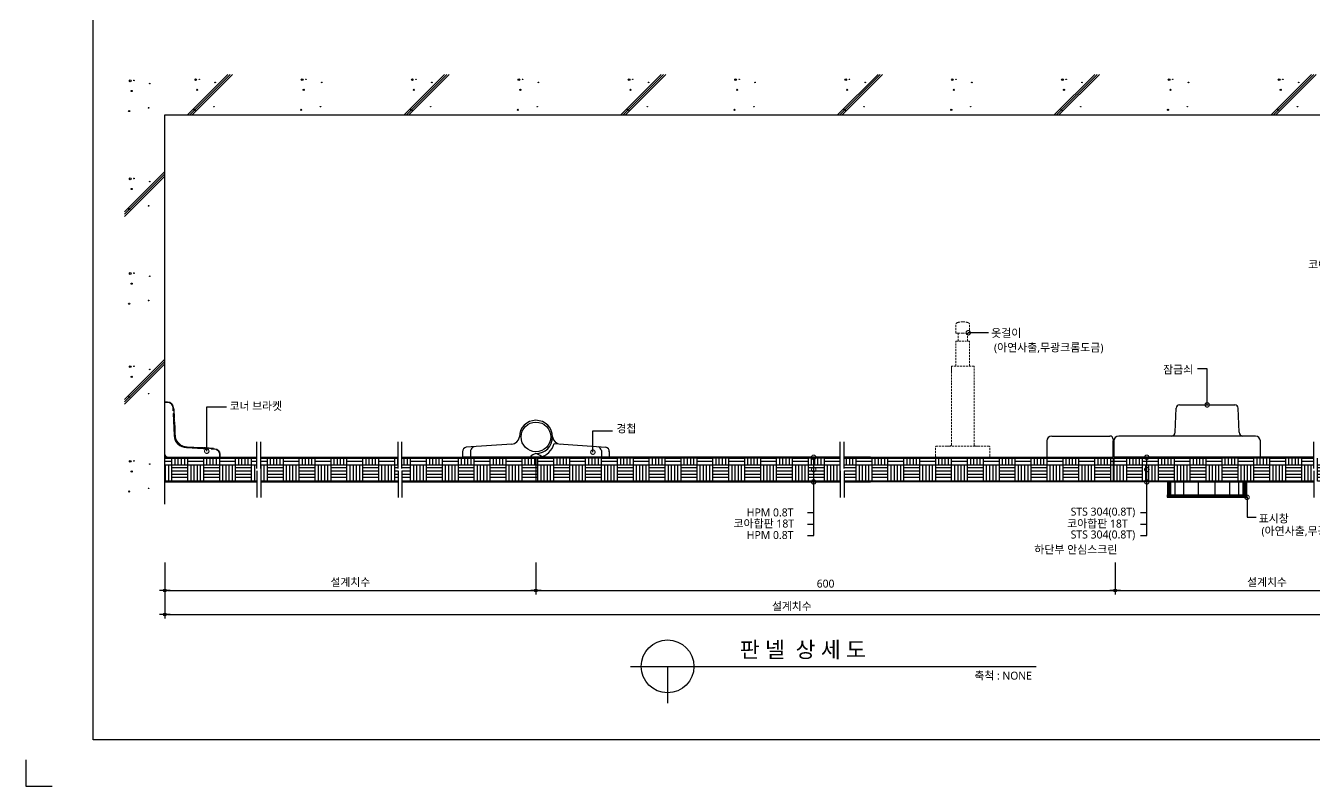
# Model space of a CAD drawing. Extents: x -256 to 8104, y -176 to 5714.
# Drawn here: x -256 to 4629, y -176 to 2705 of the extents above; entities that cross this region are included whole.
import ezdxf
from ezdxf.enums import TextEntityAlignment as Align

# ---------------------------------------------------------------- set-up
doc = ezdxf.new("R2010")
doc.units = 0
doc.header["$LTSCALE"] = 30
doc.linetypes.add('HIDDEN', pattern=[0.375, 0.25, -0.125])
doc.layers.get('0').update_dxf_attribs({"linetype": 'CONTINUOUS'})
doc.layers.get('DEFPOINTS').update_dxf_attribs({"linetype": 'CONTINUOUS'})
for name, color, linetype in [('02---제품선', 4, 'CONTINUOUS'), ('C', 2, 'CONTINUOUS'), ('DIM', 7, 'CONTINUOUS'), ('HID', 9, 'HIDDEN'), ('TIT', 3, 'CONTINUOUS'), ('경첩', 4, 'CONTINUOUS'), ('문자', 3, 'CONTINUOUS'), ('부자재', 4, 'CONTINUOUS'), ('잠금쇠(회전형)', 4, 'CONTINUOUS'), ('치수', 1, 'CONTINUOUS'), ('판넬', 2, 'CONTINUOUS'), ('해치', 8, 'CONTINUOUS')]:
    doc.layers.add(name, color=color, linetype=linetype)
doc.styles.add('돋움', font='malgun.ttf')
doc.dimstyles.new('10', dxfattribs={"dimscale": 10, "dimtxt": 3, "dimasz": 1, "dimexe": 1.5, "dimexo": 2, "dimgap": 1, "dimtad": 1, "dimdec": 0, "dimlunit": 6, "dimtxsty": '돋움', "dimblk": 'DIMDOT', "dimcen": -1, "dimdle": 1.5, "dimclrt": 3, "dimazin": 3, "dimtfac": 1, "dimtdec": 0, "dimtix": 1, "dimtmove": 2, "dimatfit": 3, "dimldrblk": 'DIMDOT', "dimarcsym": 0})
pattern_1 = [(180, (100196.48, -5340.47), (-1e-14, -120.65), [60.325, -60.325]), (180, (100196.48, -5328.4), (-1e-14, -120.65), [60.325, -60.325]), (180, (100196.48, -5316.34), (-1e-14, -120.65), [60.325, -60.325]), (180, (100196.48, -5304.27), (-1e-14, -120.65), [60.325, -60.325]), (90, (100124.09, -5352.53), (-120.65, 7e-15), [60.325, -60.325]), (90, (100112.02, -5352.53), (-120.65, 7e-15), [60.325, -60.325]), (90, (100099.96, -5352.53), (-120.65, 7e-15), [60.325, -60.325]), (90, (100087.89, -5352.53), (-120.65, 7e-15), [60.325, -60.325]), (90, (100184.41, -5292.21), (-120.65, 7e-15), [60.325, -60.325]), (90, (100172.35, -5292.21), (-120.65, 7e-15), [60.325, -60.325]), (90, (100160.28, -5292.21), (-120.65, 7e-15), [60.325, -60.325]), (90, (100148.22, -5292.21), (-120.65, 7e-15), [60.325, -60.325]), (180, (100136.15, -5243.95), (-1e-14, -120.65), [60.325, -60.325]), (180, (100136.15, -5256.01), (-1e-14, -120.65), [60.325, -60.325]), (180, (100136.15, -5268.08), (-1e-14, -120.65), [60.325, -60.325]), (180, (100136.15, -5280.14), (-1e-14, -120.65), [60.325, -60.325]), (180, (100196.48, -5292.21), (-1e-14, -120.65), []), (90, (100136.15, -5352.53), (-120.65, 7e-15), []), (180, (100196.48, -5352.53), (-1e-14, -120.65), []), (270, (100196.48, -5231.88), (120.65, -2e-14), [])]

# ---------------------------------------------------------------- blocks, each defined once
blk = doc.blocks.new('DIMDOT')
at = {"linetype": 'Continuous'}
blk.add_line((-2, 0), (2, 0), dxfattribs=at)
for radius in [0.5, 0.25]:
    blk.add_circle((0, 0), radius, dxfattribs=at)
blk = doc.blocks.new('*D282')
at = {"layer": 'DEFPOINTS', "color": 0}
for p in [(108668.6, -4484.9), (110075.7, -4484.9), (110075.7, -4610.7)]:
    blk.add_point(p, dxfattribs=at)
at = {"layer": 'DIM', "color": 0, "lineweight": -2, "ltscale": 10}
for p, q in [((108668.6, -4504.9), (108668.6, -4625.7)), ((110075.7, -4504.9), (110075.7, -4625.7)), ((108678.6, -4610.7), (110065.7, -4610.7))]:
    blk.add_line(p, q, dxfattribs=at)
at = {"layer": 'DIM', "color": 0, "lineweight": -2, "xscale": 10, "yscale": 10, "zscale": 10, "rotation": 180}
blk.add_blockref('DIMDOT', (108668.6, -4610.7), dxfattribs=at)
at = {"layer": 'DIM', "color": 0, "lineweight": -2, "xscale": 10, "yscale": 10, "zscale": 10}
blk.add_blockref('DIMDOT', (110075.7, -4610.7), dxfattribs=at)
at = {"layer": 'DIM', "color": 3, "insert": (109372.2, -4581), "char_height": 30, "attachment_point": 5, "style": '돋움'}
blk.add_mtext('설계치수', dxfattribs=at)
blk = doc.blocks.new('*D283')
at = {"layer": 'DEFPOINTS', "color": 0}
for p in [(108668.6, -4484.9), (113422.6, -4484.9), (113422.6, -4702.1)]:
    blk.add_point(p, dxfattribs=at)
at = {"layer": 'DIM', "color": 0, "lineweight": -2, "ltscale": 10}
for p, q in [((108668.6, -4504.9), (108668.6, -4717.1)), ((113422.6, -4504.9), (113422.6, -4717.1)), ((108678.6, -4702.1), (113412.6, -4702.1))]:
    blk.add_line(p, q, dxfattribs=at)
at = {"layer": 'DIM', "color": 0, "lineweight": -2, "xscale": 10, "yscale": 10, "zscale": 10, "rotation": 180}
blk.add_blockref('DIMDOT', (108668.6, -4702.1), dxfattribs=at)
at = {"layer": 'DIM', "color": 0, "lineweight": -2, "xscale": 10, "yscale": 10, "zscale": 10}
blk.add_blockref('DIMDOT', (113422.6, -4702.1), dxfattribs=at)
at = {"layer": 'DIM', "color": 3, "insert": (111045.6, -4672.5), "char_height": 30, "attachment_point": 5, "style": '돋움'}
blk.add_mtext('설계치수', dxfattribs=at)
blk = doc.blocks.new('_DOTSMALL')
at = {"color": 0, "linetype": 'ByBlock', "const_width": 0.5}
blk.add_lwpolyline([(-0.0625, 0, 1), (0.0625, 0, 1)], format="xyb", close=True, dxfattribs=at)
blk = doc.blocks.new('A$C63EC304E')
at = {"layer": '치수', "color": 1, "xscale": 2.5, "yscale": 2.5, "zscale": 2.5, "rotation": 234.3098741996962}
blk.add_blockref('_DOTSMALL', (0.31, 0.31), dxfattribs=at)
blk = doc.blocks.new('A$C2BC9653E')
at = {"layer": '치수', "xscale": 0.3333333333333333, "yscale": 0.3333333333333333, "zscale": 0.3333333333333333}
blk.add_blockref('A$C63EC304E', (0, 0), dxfattribs=at)
blk = doc.blocks.new('A$C7FC71301')
at = {"layer": '치수', "rotation": 180}
blk.add_blockref('A$C2BC9653E', (0.21, 0.21), dxfattribs=at)
blk = doc.blocks.new('A$C4A20372B')
at = {"layer": '치수'}
blk.add_blockref('A$C7FC71301', (0, 0), dxfattribs=at)
blk = doc.blocks.new('A$C566469F5')
at = {"layer": '치수'}
blk.add_blockref('A$C4A20372B', (0, 0), dxfattribs=at)
blk = doc.blocks.new('A$C7E317CD4')
at = {"layer": '해치', "xscale": 2, "yscale": 2, "zscale": 2}
blk.add_blockref('A$C566469F5', (0, 0), dxfattribs=at)
blk = doc.blocks.new('A$C601D7F27')
at = {"layer": '치수'}
blk.add_blockref('A$C7E317CD4', (0, 0), dxfattribs=at)
blk = doc.blocks.new('A$C38802C08')
at = {"layer": '치수'}
blk.add_blockref('A$C601D7F27', (0, 0), dxfattribs=at)
blk = doc.blocks.new('*D284')
at = {"layer": 'DEFPOINTS', "color": 0}
for p in [(112271.7, -4484.9), (113422.6, -4484.9), (113422.6, -4610.7)]:
    blk.add_point(p, dxfattribs=at)
at = {"layer": 'DIM', "color": 0, "lineweight": -2, "ltscale": 10}
for p, q in [((112271.7, -4504.9), (112271.7, -4625.7)), ((113422.6, -4504.9), (113422.6, -4625.7)), ((112281.7, -4610.7), (113412.6, -4610.7))]:
    blk.add_line(p, q, dxfattribs=at)
at = {"layer": 'DIM', "color": 0, "lineweight": -2, "xscale": 10, "yscale": 10, "zscale": 10, "rotation": 180}
blk.add_blockref('DIMDOT', (112271.7, -4610.7), dxfattribs=at)
at = {"layer": 'DIM', "color": 0, "lineweight": -2, "xscale": 10, "yscale": 10, "zscale": 10}
blk.add_blockref('DIMDOT', (113422.6, -4610.7), dxfattribs=at)
at = {"layer": 'DIM', "color": 3, "insert": (112847.1, -4581), "char_height": 30, "attachment_point": 5, "style": '돋움'}
blk.add_mtext('설계치수', dxfattribs=at)
blk = doc.blocks.new('*D285')
at = {"layer": 'DEFPOINTS', "color": 0}
for p in [(110075.7, -4484.9), (112271.7, -4484.9), (112271.7, -4610.7)]:
    blk.add_point(p, dxfattribs=at)
at = {"layer": 'DIM', "color": 0, "lineweight": -2, "ltscale": 10}
for p, q in [((110075.7, -4504.9), (110075.7, -4625.7)), ((112271.7, -4504.9), (112271.7, -4625.7)), ((110085.7, -4610.7), (112261.7, -4610.7))]:
    blk.add_line(p, q, dxfattribs=at)
at = {"layer": 'DIM', "color": 0, "lineweight": -2, "xscale": 10, "yscale": 10, "zscale": 10, "rotation": 180}
blk.add_blockref('DIMDOT', (110075.7, -4610.7), dxfattribs=at)
at = {"layer": 'DIM', "color": 0, "lineweight": -2, "xscale": 10, "yscale": 10, "zscale": 10}
blk.add_blockref('DIMDOT', (112271.7, -4610.7), dxfattribs=at)
at = {"layer": 'DIM', "color": 3, "insert": (111173.7, -4585.2), "char_height": 30, "attachment_point": 5, "style": '돋움'}
blk.add_mtext('600', dxfattribs=at)
blk = doc.blocks.new('A$C06B31977')
for p, q in [((1.26, 11.06), (1.26, 21.17)), ((1.26, 10.11), (1.26, 0))]:
    blk.add_line(p, q)
blk = doc.blocks.new('STS_10', base_point=(108397.3, -5176.8))
at = {"layer": '해치'}
h = blk.add_hatch(dxfattribs=at)
h.set_pattern_fill('WDFLR08', color=256, scale=0.5)
h.set_pattern_definition(pattern_1)
h.paths.add_polyline_path([(109017.7, -4157.9), (109017.7, -4148.4), (109017.7, -4109.6), (108668.6, -4109.6), (108668.6, -4196.3), (109017.7, -4196.3)])
h.paths.add_polyline_path([(109032.3, -4157.9), (109032.3, -4148.4), (109032.3, -4109.6), (109552.7, -4109.6), (109552.7, -4157.9), (109552.7, -4196.3), (109032.3, -4196.3)])
h = blk.add_hatch(dxfattribs=at)
h.set_pattern_fill('WDFLR08', color=256, scale=0.5)
h.set_pattern_definition(pattern_1)
h.paths.add_polyline_path([(110075.7, -4196.3), (110075.7, -4109.6), (109567.4, -4109.6), (109567.4, -4196.3)])
h = blk.add_hatch(dxfattribs=at)
h.set_pattern_fill('WDFLR08', color=256, scale=0.5)
h.set_pattern_definition(pattern_1)
h.paths.add_polyline_path([(110075.7, -4109.6), (110075.7, -4196.3), (111128.7, -4196.3), (111128.7, -4155.1, -0.610943), (111127, -4151.8, -0.241509), (111128.7, -4150.9), (111128.7, -4109.6)])
h = blk.add_hatch(dxfattribs=at)
h.set_pattern_fill('WDFLR08', color=256, scale=0.5)
h.set_pattern_definition(pattern_1)
h.paths.add_polyline_path([(111229.4, -4109.6), (111128.7, -4109.6), (111128.7, -4150.9, -0.610943), (111130.4, -4154.2, -0.241509), (111128.7, -4155.1), (111128.7, -4196.3), (111229.4, -4196.3)])
h = blk.add_hatch(dxfattribs=at)
h.set_pattern_fill('WDFLR08', color=256, scale=0.5)
h.set_pattern_definition(pattern_1)
h.paths.add_polyline_path([(112263.7, -4196.3), (112263.7, -4109.6), (111343.6, -4109.6), (111244.1, -4109.6), (111244.1, -4148.4), (111244.1, -4157.9), (111244.1, -4196.3), (111343.6, -4196.3)])
h = blk.add_hatch(dxfattribs=at)
h.set_pattern_fill('WDFLR08', color=256, scale=0.5)
h.set_pattern_definition(pattern_1)
h.paths.add_polyline_path([(113038.7, -4157.9), (113038.7, -4148.4), (113038.7, -4109.6), (113422.6, -4109.6), (113422.6, -4196.3), (113038.7, -4196.3)])
edge = h.paths.add_edge_path()
edge.add_line((113024, -4157.9), (113024, -4148.4))
edge.add_line((113024, -4148.4), (113024, -4109.6))
edge.add_line((113024, -4109.6), (112391.6, -4109.6))
edge.add_line((112391.6, -4109.6), (112391.6, -4150.9))
edge.add_arc((112391.6, -4153), 2.08, -35.6901, 90, ccw=False)
edge.add_arc((112391.6, -4153), 2.08, 270, 324.3099, ccw=False)
edge.add_line((112391.6, -4155.1), (112391.6, -4196.3))
edge.add_line((112391.6, -4196.3), (113024, -4196.3))
edge.add_line((113024, -4196.3), (113024, -4157.9))
h.paths.add_polyline_path([(112266.7, -4109.6), (112266.7, -4196.3), (112391.6, -4196.3), (112391.6, -4155.1, -0.610943), (112389.9, -4151.8, -0.241509), (112391.6, -4150.9), (112391.6, -4109.6)])
h.paths.add_polyline_path([(113840.3, -4109.6), (113422.6, -4109.6), (113422.6, -4196.3), (113840.3, -4196.3)])
for p, q in [((108668.6, -2809.3), (113840.3, -2809.3)), ((108668.6, -4284.3), (108668.6, -2809.3))]:
    blk.add_line(p, q)
at = {"color": 2}
for p, q in [((110075.7, -4106.3), (110075.7, -4199.6)), ((112263.7, -4109.6), (112263.7, -4196.3)), ((112266.7, -4109.6), (112266.7, -4196.3)), ((108141.5, -5252.5), (108141.5, -5352.5)), ((108141.5, -5252.5), (108141.5, -5352.5)), ((108141.5, -5252.5), (108141.5, -5352.5)), ((108141.5, -5252.5), (108141.5, -5352.5)), ((108141.5, -5352.5), (108241.5, -5352.5))]:
    blk.add_line(p, q, dxfattribs=at)
for points in [[(108396.6, 361.6), (115649, 361.6), (115649, -5176.7), (108396.6, -5176.7)], [(108396.6, 361.6), (115649, 361.6), (115649, -5176.7), (108396.6, -5176.7)], [(108396.6, 361.6), (116378.5, 361.6), (116378.5, -5176.7), (108396.6, -5176.7)]]:
    blk.add_lwpolyline(points, close=True, dxfattribs=at)
at = {"layer": '02---제품선'}
for p, q in [((112515, -3907.8), (112725.6, -3907.8)), ((112499.4, -4011.2), (112502.6, -3919.8)), ((112741.2, -4011.2), (112738, -3919.8)), ((112012.5, -4044.3), (112012.5, -4106.3)), ((112031.1, -4025.7), (112251.3, -4025.7)), ((112263.7, -4038.1), (112263.7, -4106.3)), ((112263.7, -4106.3), (112263.7, -4044.3)), ((112266.7, -4044.3), (112266.7, -4106.3)), ((112471.4, -4025.7), (112285.3, -4025.7)), ((112484.4, -4025.7), (112471.4, -4025.7)), ((112756.1, -4025.7), (112484.4, -4025.7)), ((112803.3, -4025.7), (112756.1, -4025.7)), ((112821.9, -4106.3), (112821.9, -4044.3)), ((112012.5, -4106.3), (112263.7, -4106.3)), ((112821.9, -4106.3), (112266.7, -4106.3))]:
    blk.add_line(p, q, dxfattribs=at)
for centre, radius, start, end in [((112515, -3920.2), 12.4, 90, 178), ((112725.6, -3920.2), 12.4, 2, 90), ((112031.1, -4044.3), 18.6, 90, 180), ((112251.3, -4038.1), 12.4, 0, 90), ((112285.3, -4044.3), 18.6, 90, 180), ((112484.4, -4010.7), 15, 270, 358), ((112756.1, -4010.7), 15, 182, 270), ((112803.3, -4044.3), 18.6, 0, 90)]:
    blk.add_arc(centre, radius, start, end, dxfattribs=at)
at = {"layer": 'C'}
for p, q in [((108668.6, -4109.6), (109017.7, -4109.6)), ((109032.3, -4109.6), (109552.7, -4109.6)), ((109567.4, -4109.6), (110075.7, -4109.6)), ((111229.4, -4109.6), (110075.7, -4109.6)), ((111244.1, -4109.6), (112263.7, -4109.6)), ((111343.6, -4109.6), (111244.1, -4109.6)), ((112266.7, -4109.6), (112633.7, -4109.6)), ((113024, -4109.6), (112633.7, -4109.6)), ((108668.6, -4196.3), (109017.7, -4196.3)), ((109032.3, -4196.3), (109552.7, -4196.3)), ((109567.4, -4196.3), (110092, -4196.3)), ((110075.7, -4196.3), (111229.4, -4196.3)), ((112263.7, -4196.3), (111244.1, -4196.3)), ((111244.1, -4196.3), (111343.6, -4196.3)), ((112633.7, -4196.3), (112266.7, -4196.3)), ((112633.7, -4196.3), (113024, -4196.3))]:
    blk.add_line(p, q, dxfattribs=at)
at = {"layer": 'HID', "lineweight": 15}
for p, q in [((111667.8, -3636.2), (111667.8, -3600.6)), ((111719.8, -3636.2), (111719.8, -3600.6)), ((111667.8, -3636.2), (111675.7, -3636.2)), ((111675.7, -3636.2), (111693.8, -3636.2)), ((111675.7, -3636.2), (111675.7, -3666)), ((111711.9, -3636.2), (111693.8, -3636.2)), ((111719.8, -3636.2), (111711.9, -3636.2)), ((111711.9, -3636.2), (111711.9, -3666)), ((111667.8, -3761), (111667.8, -3666)), ((111719.8, -3666), (111667.8, -3666)), ((111719.8, -3761), (111719.8, -3666)), ((111736.5, -3761), (111651.1, -3761)), ((111651.1, -3784.7), (111651.1, -3761)), ((111651.1, -4058.6), (111651.1, -3761)), ((111736.5, -4058.6), (111736.5, -3761)), ((111590.6, -4101.3), (111590.6, -4068.6)), ((111646.1, -4063.6), (111595.6, -4063.6)), ((111751.5, -4063.6), (111636.1, -4063.6)), ((111741.5, -4063.6), (111792, -4063.6)), ((111797, -4101.3), (111797, -4068.6)), ((111792, -4106.3), (111595.6, -4106.3)), ((112345.3, -4106.3), (112377, -4106.3)), ((112377, -4106.3), (112567, -4106.3))]:
    blk.add_line(p, q, dxfattribs=at)
for centre, radius, start, end in [((111676.5, -3605.9), 10.2, 101.3021, 148.9655), ((111698.8, -3678), 85.6, 93.3455, 106.4545), ((111688.8, -3678), 85.6, 73.5455, 86.6545), ((111711, -3605.9), 10.2, 31.0345, 78.6979), ((111595.6, -4068.6), 5, 90, 180), ((111595.6, -4101.3), 5, 180, 270), ((111646.1, -4058.6), 5, 270, 0), ((111741.5, -4058.6), 5, 180, 270), ((111792, -4068.6), 5, 0, 90), ((111792, -4101.3), 5, 270, 0)]:
    blk.add_arc(centre, radius, start, end, dxfattribs=at)
at = {"layer": 'TIT', "color": 7}
for p, q in [((110434.7, -4898.5), (111972.5, -4898.5)), ((110574.7, -4898.5), (110574.7, -5038.5))]:
    blk.add_line(p, q, dxfattribs=at)
blk.add_circle((110574.7, -4898.5), 100, dxfattribs=at)
at = {"layer": '경첩', "color": 4, "linetype": 'Continuous', "lineweight": 15}
for p, q in [((108668.6, -3896.3), (108679.3, -3896.3)), ((108668.6, -3898.6), (108668.6, -3896.3)), ((108668.6, -3918.7), (108668.6, -3898.6)), ((108679.3, -3898.6), (108668.6, -3898.6)), ((108679.3, -3898.6), (108679.3, -3896.3)), ((108668.6, -3922), (108668.6, -3919.6)), ((108668.6, -3922), (108668.6, -4092.3)), ((108699.5, -3930.8), (108698.9, -3917.3)), ((108703.9, -4024.4), (108700, -3940.7)), ((108701.2, -3917.2), (108702.3, -3940.5)), ((108703, -3921.8), (108701.5, -3923.3)), ((108704, -3927.4), (108701.8, -3929.6)), ((108702.3, -3940.5), (108706.2, -4024.3)), ((108705.2, -3952.6), (108703, -3954.8)), ((108704, -3927.4), (108705.2, -3952.6)), ((108705.5, -3958.9), (108703.3, -3961.1)), ((108705.6, -3962.1), (108703.4, -3964.3)), ((108705.9, -3968.4), (108703.7, -3970.6)), ((108706.1, -3971.5), (108703.9, -3973.8)), ((108707.3, -3998.3), (108705.1, -4000.5)), ((108707.4, -3998.4), (108705.1, -4000.6)), ((108707.5, -4002.3), (108705.3, -4004.6)), ((108707.6, -4004.5), (108705.4, -4006.8)), ((108705.6, -3962.1), (108705.9, -3968.4)), ((108706.1, -3971.5), (108707.3, -3998.3)), ((108707.4, -3998.4), (108707.5, -4002.3)), ((108707.6, -4004.5), (108708, -4013.1)), ((108708, -4013.1), (108705.8, -4015.4)), ((108708.1, -4014.1), (108705.9, -4016.3)), ((108708.2, -4017.2), (108706, -4019.4)), ((108708.3, -4018.1), (108706.1, -4020.4)), ((108708.8, -4026.7), (108706.7, -4028.8)), ((108709, -4028.7), (108707, -4030.8)), ((108707.8, -4034.2), (108709.7, -4032.2)), ((108709.7, -4032.2), (108707.8, -4034.1)), ((108708, -4013.1), (108708.1, -4014.1)), ((108708.1, -4014.1), (108708.2, -4017.2)), ((108708.2, -4017.2), (108708.3, -4018.1)), ((108708.3, -4018.1), (108708.6, -4024.2)), ((108711.1, -4037.1), (108709.3, -4038.9)), ((108712.7, -4040.8), (108710.9, -4042.6)), ((108713.8, -4043), (108712.1, -4044.8)), ((108716.3, -4047.1), (108714.6, -4048.8)), ((108717.7, -4049.1), (108716, -4050.7)), ((108727.8, -4058.7), (108726.1, -4060.4)), ((108729.8, -4060), (108728.1, -4061.7)), ((108734.1, -4062.3), (108732.4, -4064)), ((108736.4, -4063.3), (108734.6, -4065.1)), ((108741.4, -4064.9), (108739.5, -4066.8)), ((108834.3, -4075), (108750.5, -4071)), ((108750.7, -4068.7), (108834.4, -4072.7)), ((108750.8, -4066.4), (108753, -4066.5)), ((108750.8, -4066.4), (108806.6, -4069)), ((108753, -4066.5), (108750.8, -4068.7)), ((108806.6, -4069), (108804.4, -4071.2)), ((108812.9, -4069.3), (108810.7, -4071.5)), ((108816, -4069.5), (108813.8, -4071.7)), ((108822.3, -4069.8), (108820.1, -4072)), ((108822.3, -4069.8), (108852.3, -4071.2)), ((108834.4, -4072.7), (108857.7, -4073.8)), ((108857.6, -4076.1), (108844.1, -4075.5)), ((108853.1, -4072), (108851.6, -4073.5)), ((108853.1, -4072), (108852.3, -4071.2)), ((108876.3, -4106.3), (108876.3, -4095.7)), ((108876.3, -4095.7), (108878.6, -4095.7)), ((108878.6, -4095.7), (108878.6, -4106.3)), ((108682.6, -4106.3), (108853, -4106.3)), ((108855.3, -4106.3), (108853, -4106.3)), ((108876.3, -4106.3), (108856.2, -4106.3)), ((108878.6, -4106.3), (108876.3, -4106.3))]:
    blk.add_line(p, q, dxfattribs=at)
at = {"layer": '경첩', "color": 4, "linetype": 'Continuous', "lineweight": 15, "flags": 128}
for points in [[(108698.9, -3917.3), (108699.3, -3917.3), (108699.8, -3917.3), (108700.2, -3917.3), (108700.5, -3917.2), (108700.8, -3917.2), (108701, -3917.2), (108701.1, -3917.2), (108701.2, -3917.2)], [(108702.3, -3940.5), (108702.2, -3940.5), (108702.1, -3940.6), (108701.9, -3940.6), (108701.6, -3940.6), (108701.3, -3940.6), (108700.9, -3940.6), (108700.4, -3940.6), (108700, -3940.7)], [(108703.8, -3922.6), (108703.6, -3922.5), (108703.4, -3922.3), (108703.3, -3922.2), (108703.2, -3922), (108703.1, -3921.9), (108703, -3921.9), (108703, -3921.8), (108703, -3921.8)], [(108703.8, -3922.6), (108703.8, -3923.6), (108703.9, -3924.8), (108703.9, -3926.1), (108704, -3927.4)], [(108705.2, -3952.6), (108705.3, -3953.8), (108705.3, -3955), (108705.4, -3956.1), (108705.4, -3957.1), (108705.4, -3957.9), (108705.5, -3958.4), (108705.5, -3958.8), (108705.5, -3958.9)], [(108707.3, -3998.3), (108707.3, -3998.3), (108707.4, -3998.4)], [(108707.5, -4002.3), (108707.6, -4003), (108707.6, -4003.8), (108707.6, -4004.5)], [(108706.2, -4024.3), (108706.2, -4024.3), (108706.1, -4024.3), (108705.8, -4024.3), (108705.6, -4024.3), (108705.2, -4024.3), (108704.8, -4024.4), (108704.4, -4024.4), (108703.9, -4024.4)], [(108708.8, -4026.7), (108708.9, -4028.2), (108709, -4028.7)], [(108709.7, -4032.2), (108709.7, -4032.2), (108709.7, -4032.2)], [(108750.7, -4068.7), (108750.7, -4068.8), (108750.6, -4068.9), (108750.6, -4069.1), (108750.6, -4069.4), (108750.6, -4069.8), (108750.6, -4070.2), (108750.6, -4070.6), (108750.5, -4071)], [(108806.6, -4069), (108807.7, -4069.1), (108808.7, -4069.1), (108809.7, -4069.2), (108810.6, -4069.2), (108811.4, -4069.2), (108812, -4069.3), (108812.5, -4069.3), (108812.8, -4069.3), (108812.9, -4069.3)], [(108816, -4069.5), (108816.2, -4069.5), (108816.5, -4069.5), (108817.1, -4069.5), (108817.9, -4069.5), (108818.8, -4069.6), (108819.9, -4069.6), (108821.1, -4069.7), (108822.3, -4069.8)], [(108834.4, -4072.7), (108834.4, -4072.7), (108834.4, -4072.8), (108834.4, -4073.1), (108834.4, -4073.3), (108834.4, -4073.7), (108834.3, -4074.1), (108834.3, -4074.5), (108834.3, -4075)], [(108857.6, -4076.1), (108857.6, -4075.6), (108857.7, -4075.2), (108857.7, -4074.8), (108857.7, -4074.4), (108857.7, -4074.2), (108857.7, -4073.9), (108857.7, -4073.8), (108857.7, -4073.8)]]:
    blk.add_lwpolyline(points, dxfattribs=at)
at = {"layer": '경첩', "color": 4, "linetype": 'Continuous', "lineweight": 15}
for centre, radius, start, end in [((108679.3, -3918.2), 21.9, 2.6983, 90), ((108679.3, -3918.2), 19.6, 2.6983, 90), ((108752.9, -4022.1), 49, 182.6983, 267.3017), ((108752.9, -4022.1), 46.7, 182.6983, 267.3017), ((108752.9, -4022.1), 44.3, 182.6983, 185.9088), ((108752.9, -4022.1), 44.3, 188.6056, 193.1623), ((108752.9, -4022.1), 44.3, 193.2431, 199.766), ((108752.9, -4022.1), 44.3, 199.766, 204.9948), ((108752.9, -4022.1), 44.3, 208.1736, 214.3849), ((108752.9, -4022.1), 44.3, 214.3855, 217.4388), ((108752.9, -4022.1), 44.3, 217.4392, 235.6151), ((108682.6, -4092.3), 14, 180, 270), ((108752.8, -4022.1), 44.3, 235.6142, 238.7009), ((108752.9, -4022.1), 44.3, 238.7002, 245.0052), ((108752.9, -4022.1), 44.3, 248.2494, 255.0002), ((108752.9, -4022.1), 44.3, 255, 267.3017), ((108856.7, -4095.7), 19.6, 0, 87.3017), ((108856.7, -4095.7), 21.9, 0, 87.3017)]:
    blk.add_arc(centre, radius, start, end, dxfattribs=at)
at = {"layer": '부자재'}
for p, q in [((110144.5, -4054.3), (110340.4, -4068.3)), ((109797.7, -4084.2), (109797.7, -4106.3)), ((109983.6, -4056.2), (109810.7, -4068.3)), ((109827.7, -4080.1), (109827.7, -4106.3)), ((110323.8, -4080.1), (110323.8, -4106.3)), ((110353.8, -4084.2), (110353.8, -4106.3)), ((110075.7, -4106.3), (109797.7, -4106.3)), ((110090, -4106.3), (110353.8, -4106.3))]:
    blk.add_line(p, q, dxfattribs=at)
at = {"layer": '부자재', "color": 1}
blk.add_circle((110075.7, -4029.3), 56.2, dxfattribs=at)
at = {"layer": '부자재'}
for centre, radius, start, end in [((110075.7, -4029.3), 63, 270, 180), ((109982, -4025.2), 31, 272.9231, 352.4724), ((110077.9, -4037.7), 68.6, 280.084, 345.9792), ((110169.5, -4025.2), 31, 187.5276, 267.0769), ((109814.5, -4084.7), 16.8, 101.7765, 181.6712), ((109848.2, -4085.8), 21.2, 113.4077, 164.5497), ((110084.3, -4130.9), 39.5, 102.5267, 141.5475), ((110067.2, -4130.9), 39.5, 43.1003, 77.4733), ((110303.3, -4085.8), 21.2, 15.4503, 67.3004), ((110337, -4084.7), 16.8, 358.3288, 78.2235)]:
    blk.add_arc(centre, radius, start, end, dxfattribs=at)
at = {"layer": '잠금쇠(회전형)', "linetype": 'Continuous', "lineweight": 15}
for p, q in [((112470.1, -4200.3), (112770.5, -4200.3)), ((112470.1, -4200.3), (112470.1, -4248.6)), ((112471, -4200.3), (112471, -4248.6)), ((112770.5, -4200.3), (112770.5, -4248.6)), ((112469.1, -4248.6), (112771.5, -4248.6)), ((112469.1, -4257.9), (112469.1, -4248.6)), ((112771.5, -4257.9), (112771.5, -4248.6)), ((112469.1, -4257.6), (112771.5, -4257.6))]:
    blk.add_line(p, q, dxfattribs=at)
at = {"layer": '치수'}
for p, q in [((111790.7, -3634.7), (111714.7, -3634.7)), ((112620.3, -3770.6), (112583.6, -3770.6)), ((112620.3, -3907.8), (112620.3, -3770.6)), ((108828.1, -3914.7), (108902.3, -3914.7)), ((108828.1, -4083.1), (108828.1, -3914.7)), ((110291.4, -4087.1), (110291.4, -4006.2)), ((110291.4, -4006.2), (110365.5, -4006.2)), ((111128.7, -4402.9), (111128.7, -4106.3)), ((112391.6, -4402.9), (112391.6, -4106.3)), ((112771.5, -4257.9), (112771.5, -4333.7)), ((111104.9, -4316.1), (111128.7, -4316.1)), ((112367.8, -4316.1), (112391.6, -4316.1)), ((112771.5, -4333.7), (112805.8, -4333.7)), ((111104.9, -4359.6), (111128.7, -4359.6)), ((112367.8, -4359.6), (112391.6, -4359.6)), ((111104.9, -4402.9), (111128.7, -4402.9)), ((112367.8, -4402.9), (112391.6, -4402.9))]:
    blk.add_line(p, q, dxfattribs=at)
at = {"layer": '판넬', "color": 1}
for p, q in [((108668.6, -4106.3), (109017.7, -4106.3)), ((109032.3, -4106.3), (109552.7, -4106.3)), ((109567.4, -4106.3), (110055.3, -4106.3)), ((111229.4, -4106.3), (110075.7, -4106.3)), ((111244.1, -4106.3), (112261.7, -4106.3)), ((111343.6, -4106.3), (111244.1, -4106.3)), ((112271.7, -4106.3), (112633.7, -4106.3)), ((113024, -4106.3), (112633.7, -4106.3)), ((108668.6, -4199.6), (109017.7, -4199.6)), ((109032.3, -4199.6), (109552.7, -4199.6)), ((109567.4, -4199.6), (110095.3, -4199.6)), ((110075.7, -4199.6), (111229.4, -4199.6)), ((112266.7, -4199.6), (111244.1, -4199.6)), ((111244.1, -4199.6), (111343.6, -4199.6)), ((112633.7, -4199.6), (112266.7, -4199.6)), ((112633.7, -4199.6), (113024, -4199.6))]:
    blk.add_line(p, q, dxfattribs=at)
at = {"layer": '해치'}
for p, q in [((108754.5, -2809.3), (108907.7, -2656.2)), ((108772.2, -2809.3), (108925.3, -2656.2)), ((109576.1, -2809.3), (109729.2, -2656.2)), ((109593.8, -2809.3), (109746.9, -2656.2)), ((110397.7, -2809.3), (110550.8, -2656.2)), ((110415.3, -2809.3), (110568.5, -2656.2)), ((111219.3, -2809.3), (111372.4, -2656.2)), ((111236.9, -2809.3), (111390, -2656.2)), ((112040.8, -2809.3), (112194, -2656.2)), ((112058.5, -2809.3), (112211.6, -2656.2)), ((112862.4, -2809.3), (113015.5, -2656.2)), ((112880.1, -2809.3), (113033.2, -2656.2)), ((108515.5, -3176.2), (108668.6, -3023)), ((108515.5, -3193.8), (108668.6, -3040.7)), ((108515.5, -3887.8), (108668.6, -3734.7)), ((108515.5, -3905.5), (108668.6, -3752.3)), ((112472.8, -4200.3), (112472.8, -4248.6)), ((112475.8, -4200.3), (112475.8, -4248.6)), ((112481, -4200.3), (112481, -4248.6)), ((112497.3, -4200.3), (112497.3, -4248.6)), ((112530.6, -4200.3), (112530.6, -4248.6)), ((112586.2, -4200.3), (112586.2, -4248.6)), ((112649.8, -4200.3), (112649.8, -4248.6)), ((112705.4, -4200.3), (112705.4, -4248.6)), ((112738.7, -4200.3), (112738.7, -4248.6)), ((112755, -4200.3), (112755, -4248.6)), ((112759.6, -4200.3), (112759.6, -4248.6)), ((112764.7, -4200.3), (112764.7, -4248.6)), ((112767.7, -4200.3), (112767.7, -4248.6)), ((112769.6, -4200.3), (112769.6, -4248.6)), ((112469.1, -4251.7), (112771.5, -4251.7)), ((112469.1, -4253.3), (112771.5, -4253.3)), ((112469.1, -4254.8), (112771.5, -4254.8)), ((112469.1, -4255.8), (112771.5, -4255.8)), ((112469.1, -4256.7), (112771.5, -4256.7)), ((112469.1, -4257.9), (112771.5, -4257.9))]:
    blk.add_line(p, q, dxfattribs=at)
at = {"layer": '해치', "color": 2}
for p, q in [((108763.4, -2809.3), (108916.5, -2656.2)), ((109584.9, -2809.3), (109738.1, -2656.2)), ((110406.5, -2809.3), (110559.6, -2656.2)), ((111228.1, -2809.3), (111381.2, -2656.2)), ((112049.7, -2809.3), (112202.8, -2656.2)), ((112871.2, -2809.3), (113024.4, -2656.2)), ((108515.5, -3185), (108668.6, -3031.9)), ((108515.5, -3896.6), (108668.6, -3743.5))]:
    blk.add_line(p, q, dxfattribs=at)
at = {"layer": '해치'}
for centre, radius in [((108537.6, -2680.1), 3.36), ((108551.5, -2678.5), 1.12), ((108785.5, -2675.7), 3.36), ((108799.4, -2674.2), 1.12), ((108859.4, -2686.1), 1.12), ((109189.5, -2675.7), 3.36), ((109203.4, -2674.2), 1.12), ((109263.4, -2686.1), 1.12), ((109607.1, -2675.7), 3.36), ((109621, -2674.2), 1.12), ((109681, -2686.1), 1.12), ((110011.1, -2675.7), 3.36), ((110025, -2674.2), 1.12), ((110085, -2686.1), 1.12), ((110428.6, -2675.7), 3.36), ((110442.5, -2674.2), 1.12), ((110502.5, -2686.1), 1.12), ((110832.6, -2675.7), 3.36), ((110846.5, -2674.2), 1.12), ((110906.5, -2686.1), 1.12), ((111250.2, -2675.7), 3.36), ((111264.1, -2674.2), 1.12), ((111324.1, -2686.1), 1.12), ((111654.2, -2675.7), 3.36), ((111668.1, -2674.2), 1.12), ((111728.1, -2686.1), 1.12), ((112071.8, -2675.7), 3.36), ((112085.7, -2674.2), 1.12), ((112145.7, -2686.1), 1.12), ((112475.8, -2675.7), 3.36), ((112489.7, -2674.2), 1.12), ((112549.7, -2686.1), 1.12), ((112893.4, -2675.7), 3.36), ((112907.3, -2674.2), 1.12), ((112967.3, -2686.1), 1.12), ((108543.2, -2718.4), 2.24), ((108611.5, -2690.5), 1.12), ((108791.1, -2714.1), 2.24), ((109195.1, -2714.1), 2.24), ((109612.7, -2714.1), 2.24), ((110016.7, -2714.1), 2.24), ((110434.2, -2714.1), 2.24), ((110838.2, -2714.1), 2.24), ((111255.8, -2714.1), 2.24), ((111659.8, -2714.1), 2.24), ((112077.4, -2714.1), 2.24), ((112481.4, -2714.1), 2.24), ((112899, -2714.1), 2.24), ((108607, -2782.2), 1.12), ((108854.9, -2777.8), 1.12), ((109258.9, -2777.8), 1.12), ((109676.5, -2777.8), 1.12), ((110080.5, -2777.8), 1.12), ((110498, -2777.8), 1.12), ((110902.1, -2777.8), 1.12), ((111319.6, -2777.8), 1.12), ((111723.6, -2777.8), 1.12), ((112141.2, -2777.8), 1.12), ((112545.2, -2777.8), 1.12), ((112962.8, -2777.8), 1.12), ((108533.6, -2794.5), 2.24), ((108781.5, -2790.1), 2.24), ((109185.5, -2790.1), 2.24), ((109603, -2790.1), 2.24), ((110007.1, -2790.1), 2.24), ((110424.6, -2790.1), 2.24), ((110828.6, -2790.1), 2.24), ((111246.2, -2790.1), 2.24), ((111650.2, -2790.1), 2.24), ((112067.8, -2790.1), 2.24), ((112471.8, -2790.1), 2.24), ((112889.3, -2790.1), 2.24), ((108537.6, -3051.4), 3.36), ((108551.5, -3049.9), 1.12), ((108611.5, -3061.8), 1.12), ((108543.2, -3089.8), 2.24), ((108533.6, -3165.8), 2.24), ((108607, -3153.5), 1.12), ((108537.6, -3410.1), 3.36), ((108551.5, -3408.6), 1.12), ((108543.2, -3448.5), 2.24), ((108611.5, -3420.5), 1.12), ((108607, -3512.2), 1.12), ((108533.6, -3524.5), 2.24), ((108537.6, -3763.1), 3.36), ((108551.5, -3761.5), 1.12), ((108543.2, -3801.4), 2.24), ((108611.5, -3773.4), 1.12), ((108533.6, -3877.5), 2.24), ((108607, -3865.2), 1.12), ((108537.6, -4121.8), 3.36), ((108551.5, -4120.2), 1.12), ((108611.5, -4132.1), 1.12), ((108543.2, -4160.1), 2.24), ((108533.6, -4236.2), 2.24), ((108607, -4223.9), 1.12)]:
    blk.add_circle(centre, radius, dxfattribs=at)
at = {"xscale": 10, "yscale": 10, "zscale": 10}
for p in [(109005.1, -4259), (109019.8, -4259), (109540.2, -4259), (109554.8, -4259), (111216.9, -4259), (111231.5, -4259), (113011.5, -4259)]:
    blk.add_blockref('A$C06B31977', p, dxfattribs=at)
at = {"layer": '치수', "xscale": 20, "yscale": 20, "zscale": 20}
for p in [(108823.4, -4087.5), (110287.2, -4091.2)]:
    blk.add_blockref('A$C38802C08', p, dxfattribs=at)
at = {"layer": '해치', "yscale": 20, "zscale": 20}
for p, xscale in [((111718.8, -3638.9), -20), ((112616.1, -3912), 20), ((112767.3, -4262.1), 20)]:
    blk.add_blockref('A$C38802C08', p, dxfattribs=dict(at, xscale=xscale))
at = {"layer": '해치', "xscale": 20, "yscale": 20, "zscale": 20, "rotation": 90}
for p in [(111132.7, -4110.5), (112395.6, -4110.5), (111132.9, -4157.1), (112395.7, -4157.1), (111132.7, -4203.8), (112395.6, -4203.8)]:
    blk.add_blockref('A$C38802C08', p, dxfattribs=at)
at = {"layer": 'TIT', "style": '돋움'}
blk.add_text('판 넬  상 세 도', height=60, dxfattribs=at).set_placement((111326.6, -4864.9), align=Align.RIGHT)
blk.add_text('축척 : NONE', height=30, dxfattribs=at).set_placement((111738, -4948.7))
at = {"layer": '문자', "style": '돋움'}
for s, height, p in [('코아합판 18T', 30.34, (113118.2, -3374.9)), ('옷걸이', 30.34, (111858.5, -3634.8)), ('(아연사출,무광크롬도금)', 30.337, (112019.7, -3691.3)), ('잠금쇠', 30.34, (112510.4, -3772.9)), ('STS 304(0.8T)', 30.337, (112225.2, -4315.3)), ('코아합판 18T', 30.34, (110939.6, -4356.5)), ('HPM 0.8T', 30.34, (110963.5, -4315.3)), ('코아합판 18T', 30.34, (112204.2, -4356.5)), ('표시창', 30.34, (112872.7, -4337.6)), ('HPM 0.8T', 30.34, (110963.5, -4400.9)), ('STS 304(0.8T)', 30.337, (112225.2, -4401.9)), ('(아연사출,무광크롬도금)', 30.337, (113033.7, -4386.4)), ('하단부 안심스크린', 30.34, (112122.3, -4455.2))]:
    blk.add_text(s, height=height, dxfattribs=at).set_placement(p, align=Align.MIDDLE)
for s, p in [('코너 브라켓', (108914.4, -3927)), ('경첩', (110381.2, -4012.4))]:
    blk.add_text(s, height=30, dxfattribs=at).set_placement(p)
at = {"layer": 'DIM', "ltscale": 10}
for base, p1, p2, text, picture, middle in [((110075.7, -4610.7), (108668.6, -4484.9), (110075.7, -4484.9), '설계치수', '*D282', (109372.2, -4581)), ((113422.6, -4702.1), (108668.6, -4484.9), (113422.6, -4484.9), '설계치수', '*D283', (111045.6, -4672.5)), ((112271.7, -4610.7), (110075.7, -4484.9), (112271.7, -4484.9), '600', '*D285', (111173.7, -4585.2)), ((113422.6, -4610.7), (112271.7, -4484.9), (113422.6, -4484.9), '설계치수', '*D284', (112847.1, -4581))]:
    dim = blk.add_linear_dim(base=base, p1=p1, p2=p2, text=text, dimstyle='10', override={"dimtxsty": '돋움'}, dxfattribs=at)
    dim.commit()
    dim.dimension.update_dxf_attribs({"geometry": picture, "text_midpoint": middle})

msp = doc.modelspace()

# ---------------------------------------------------------------- block references
msp.add_blockref('STS_10', (0, 0))

doc.saveas('drawing.dxf')
